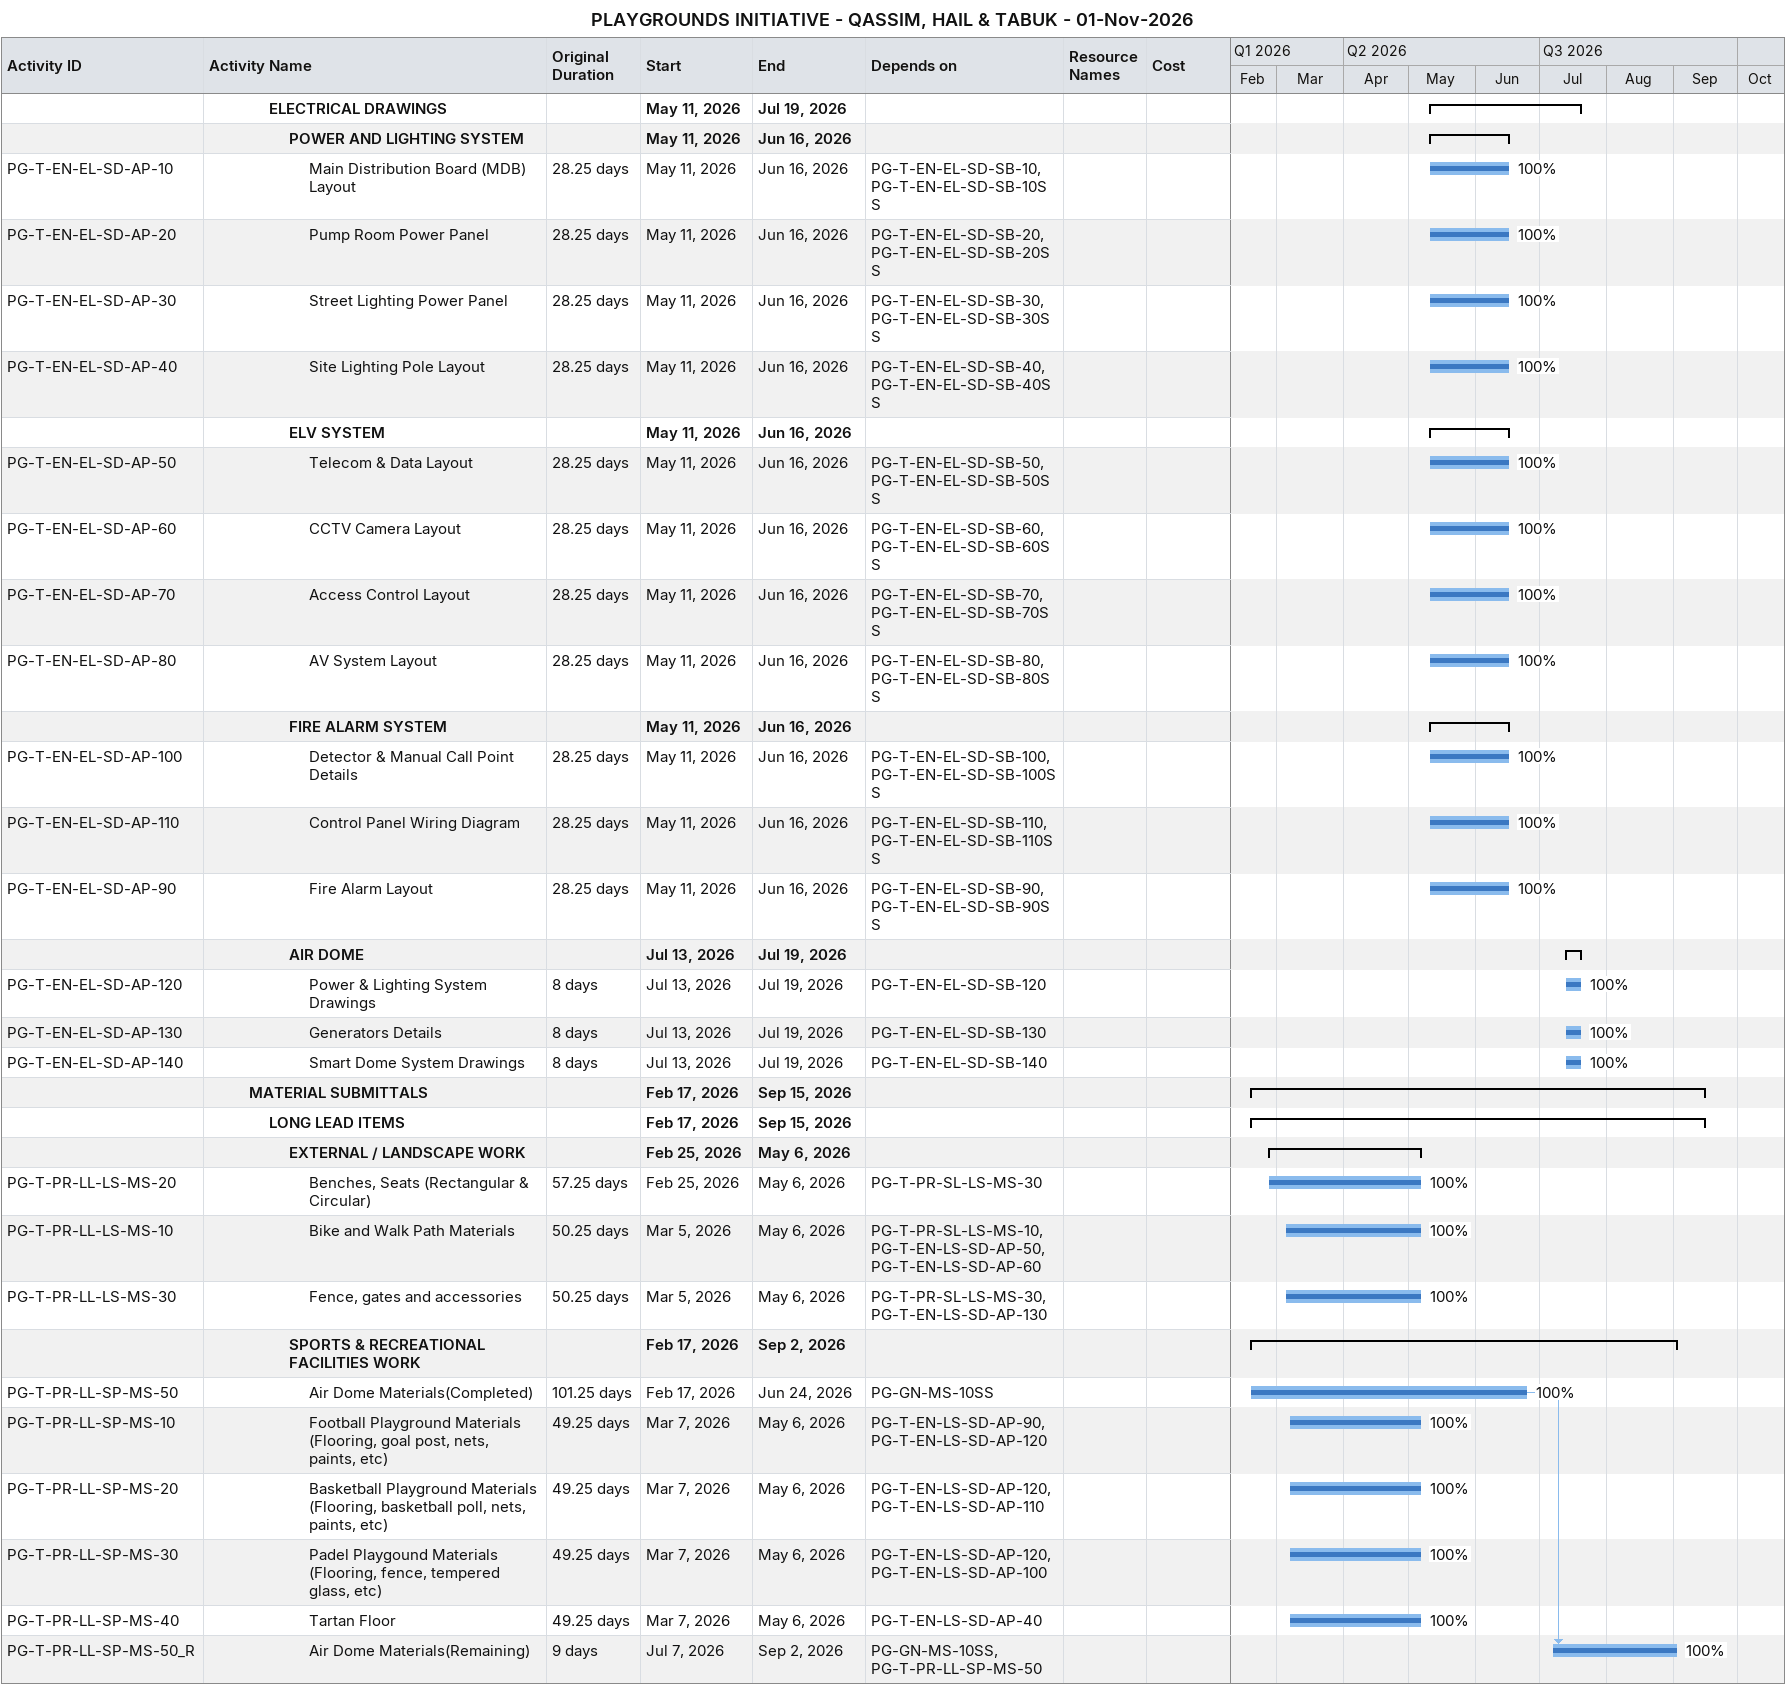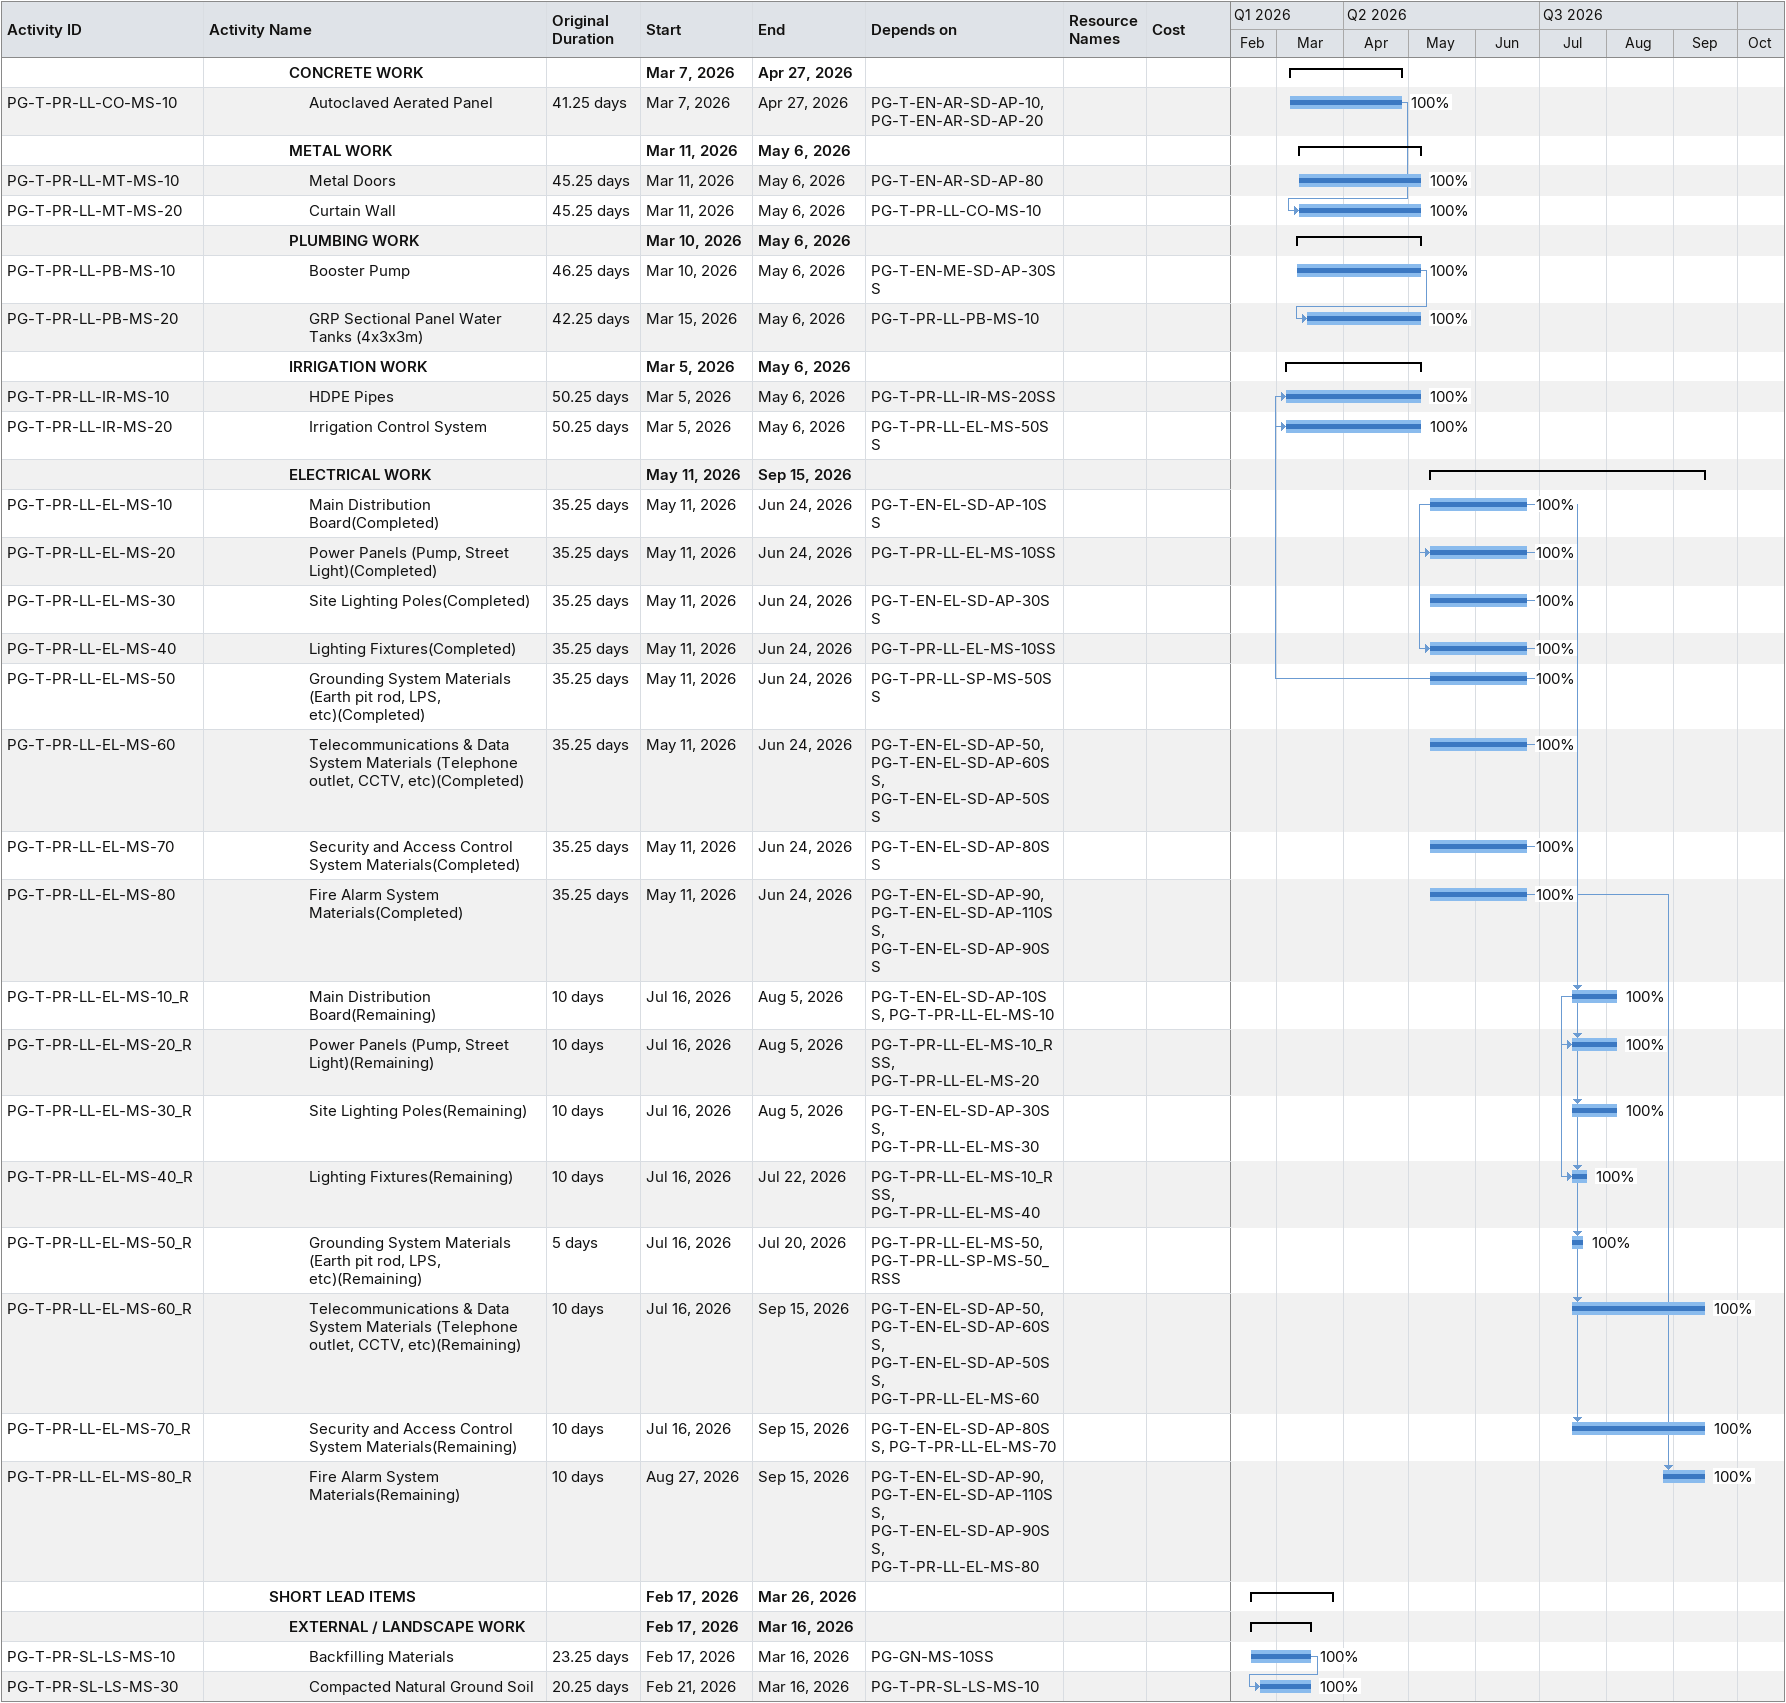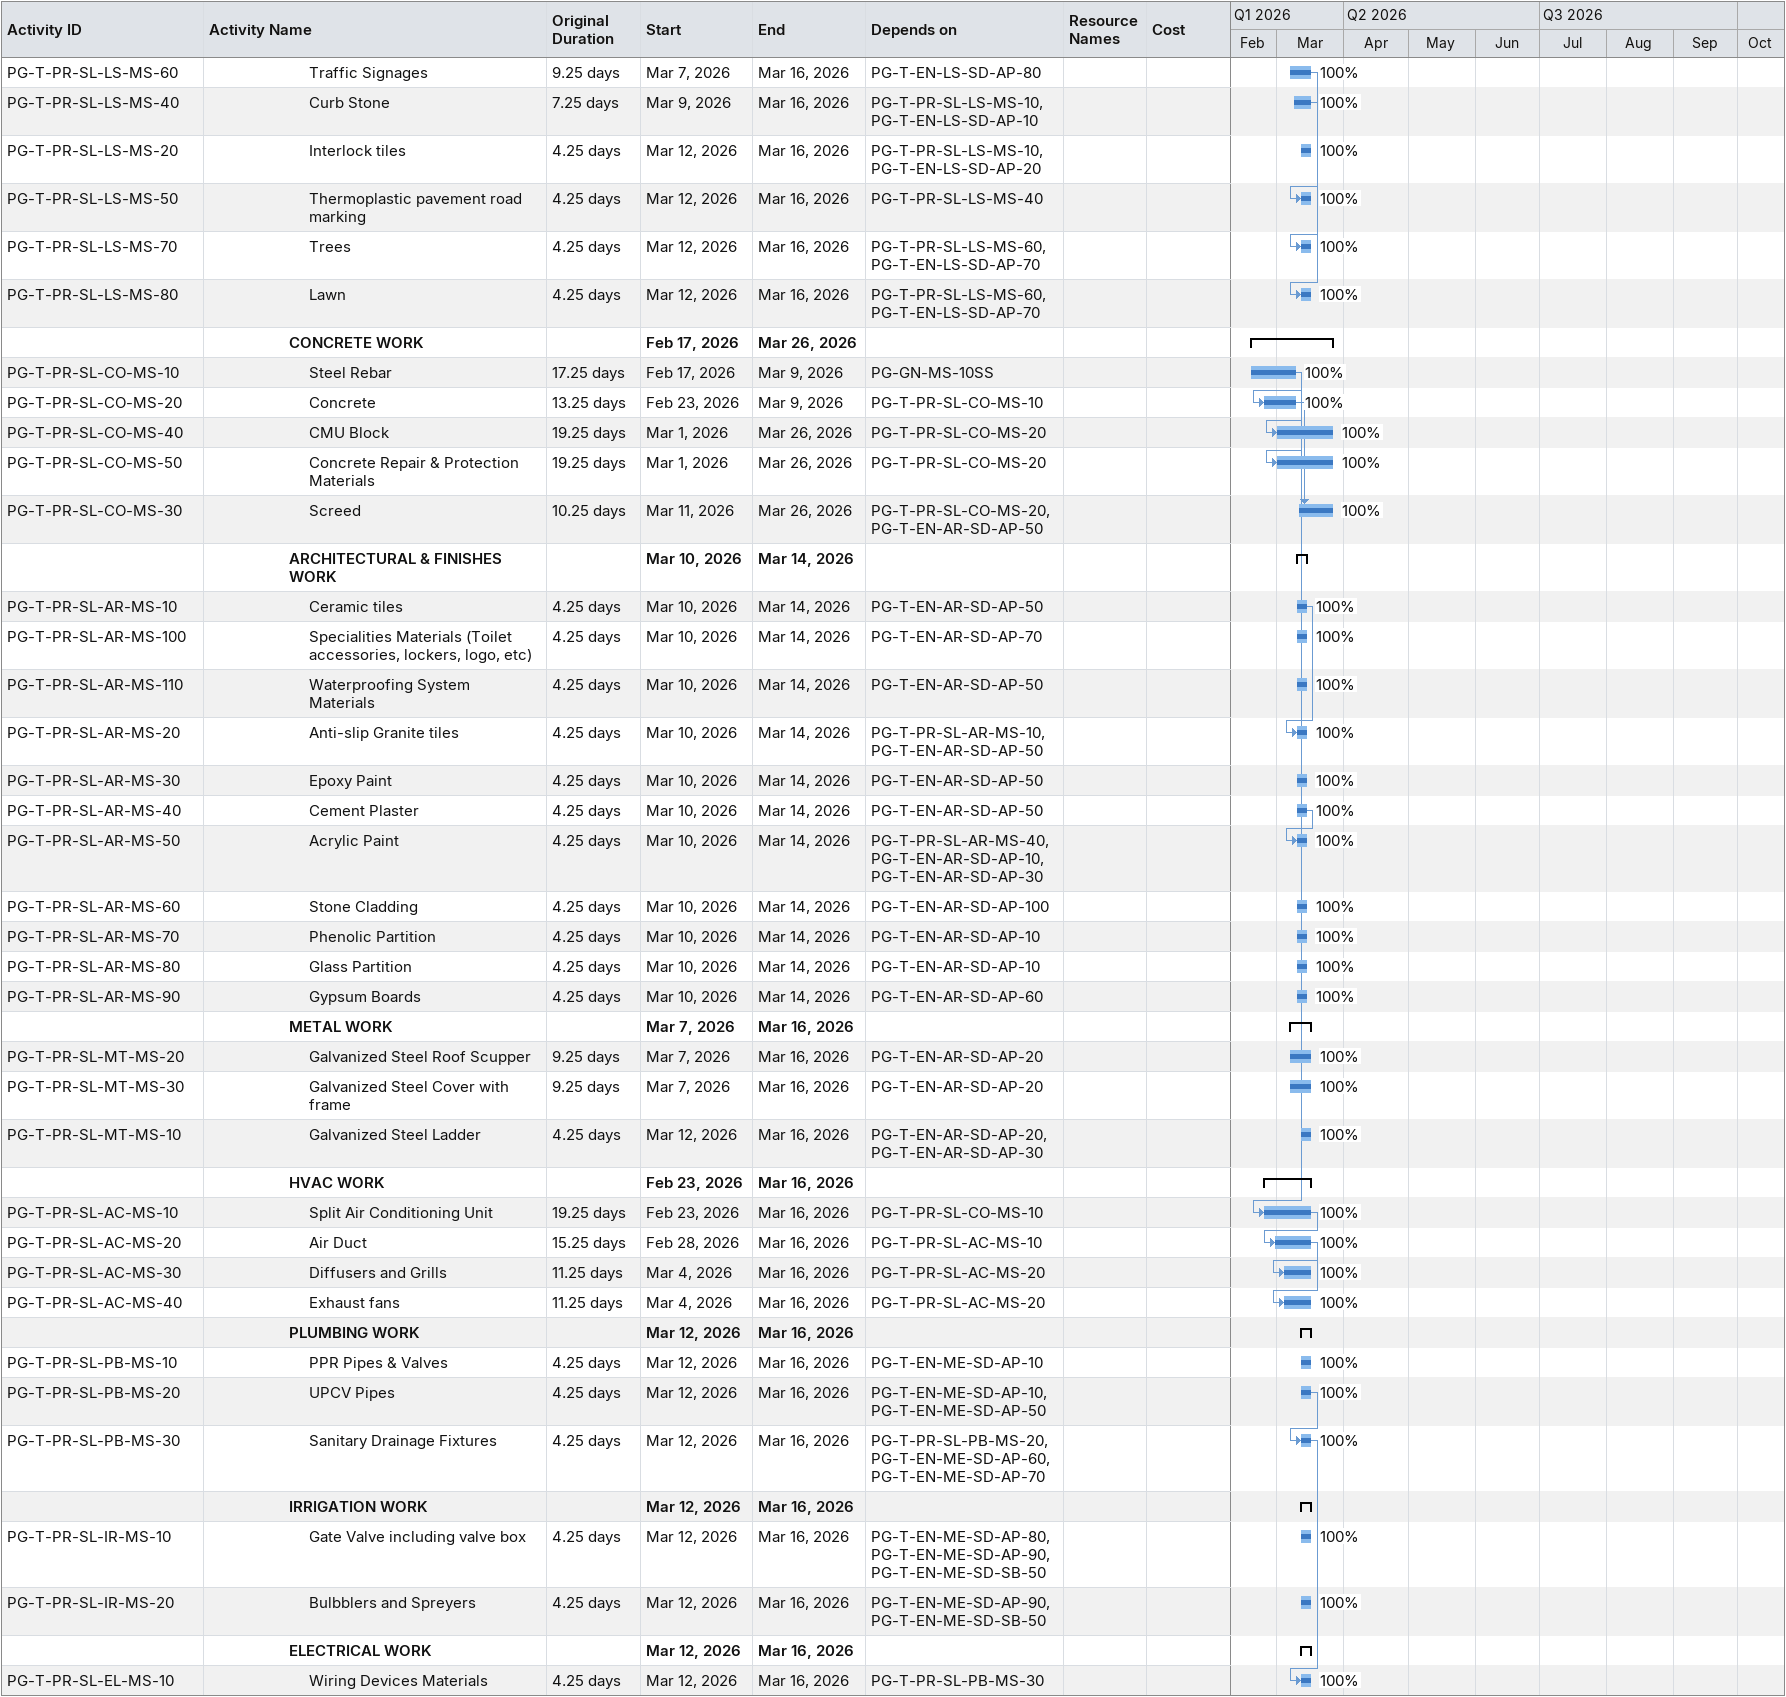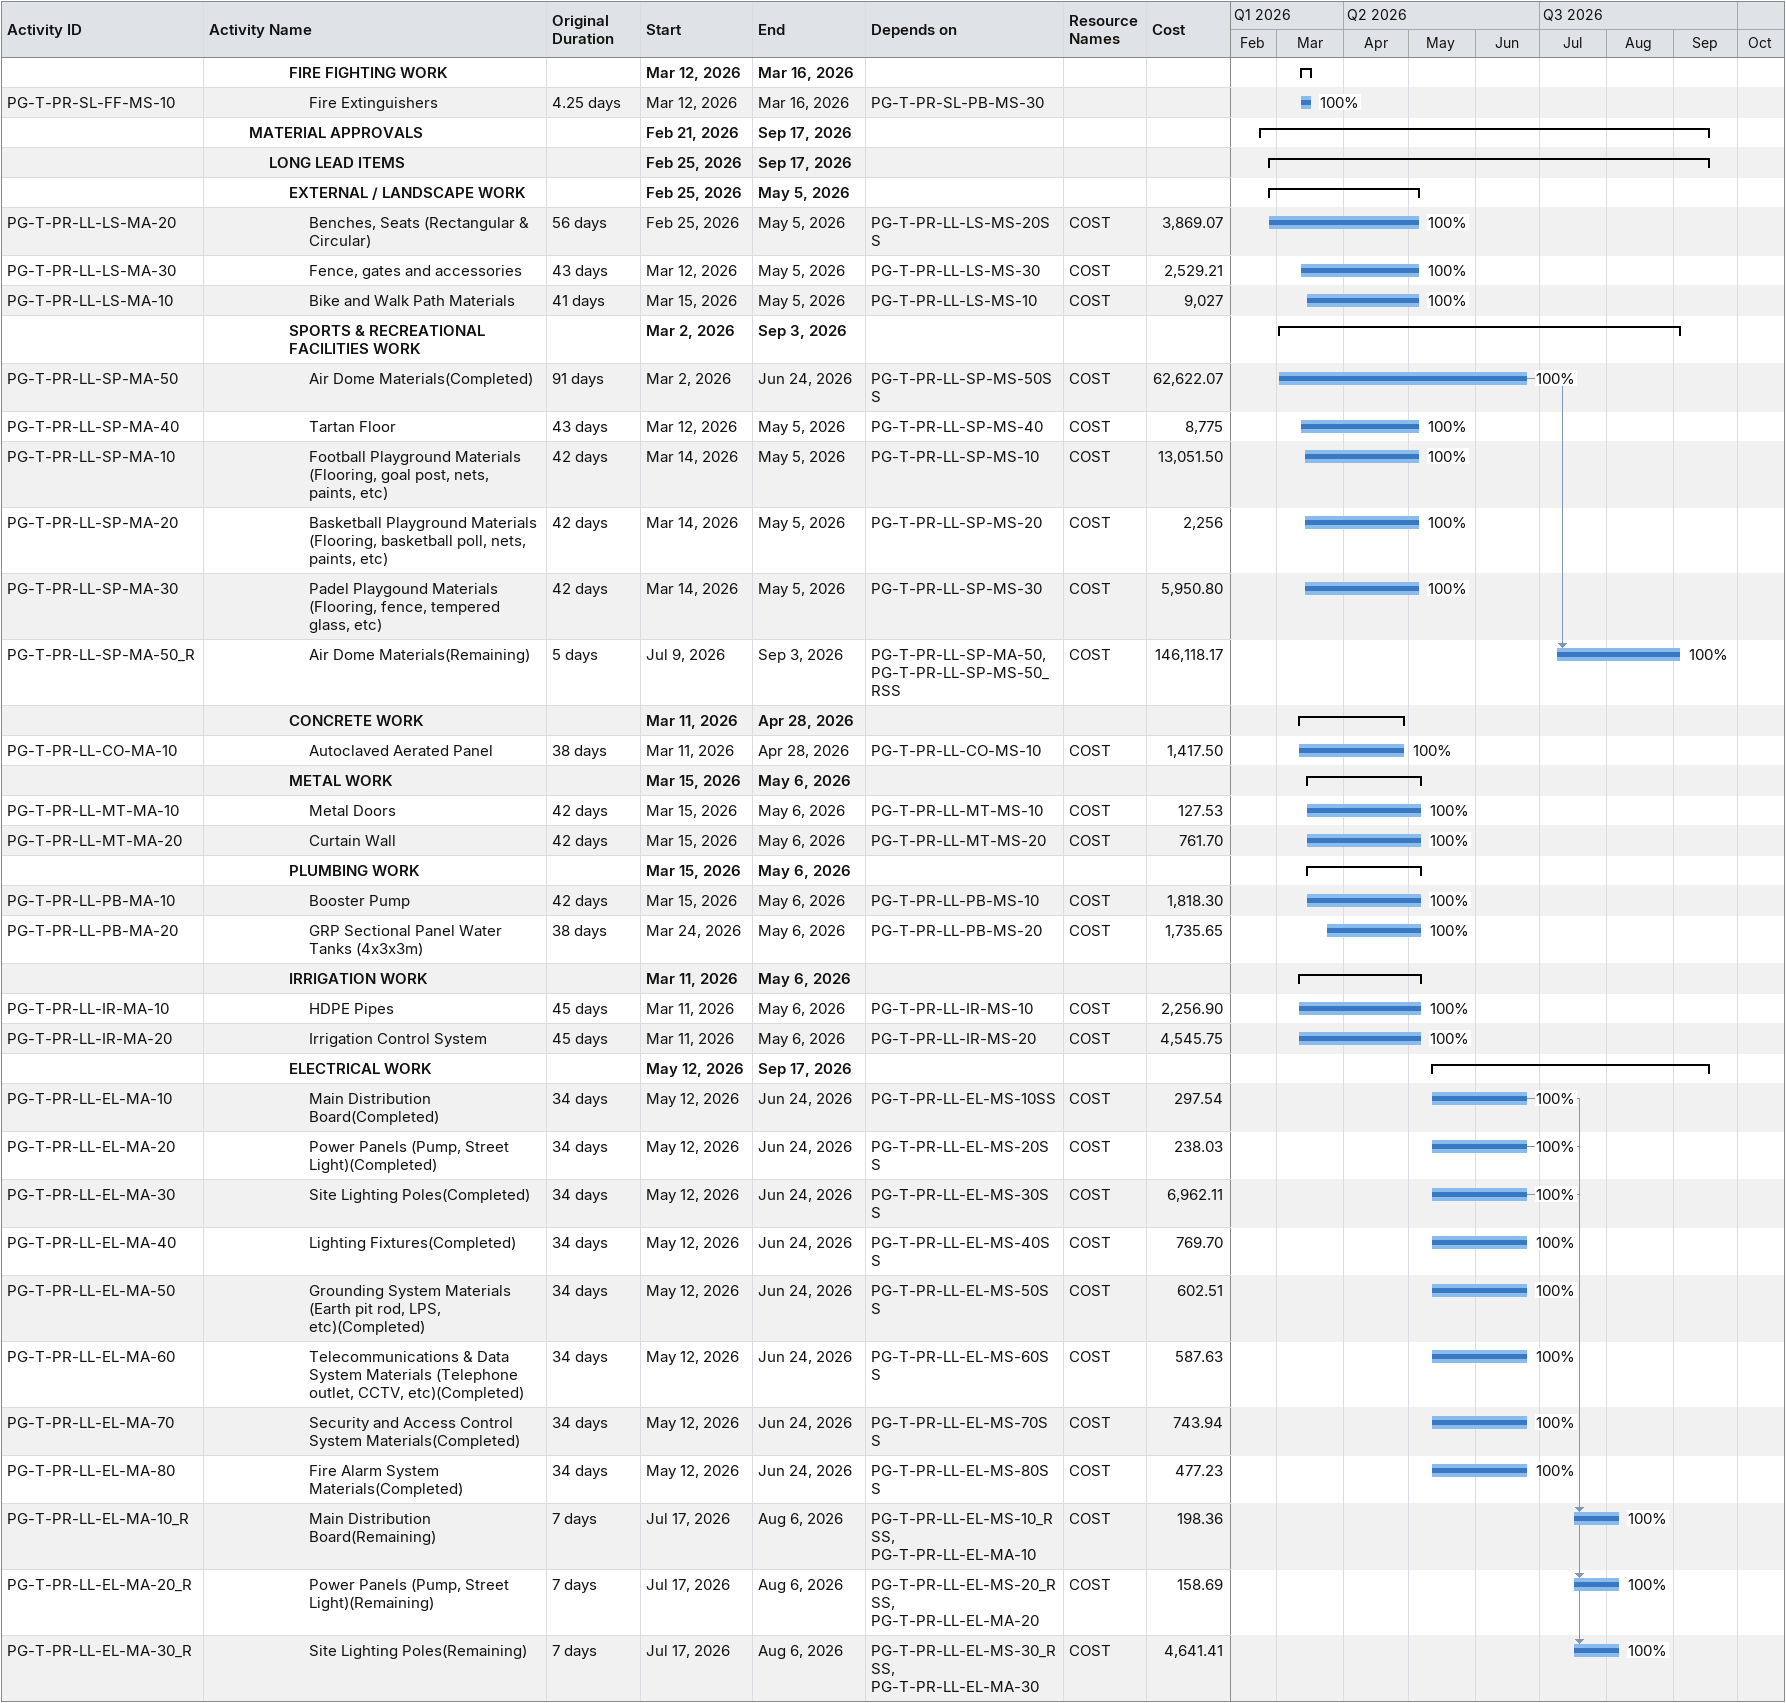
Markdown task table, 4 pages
PLAYGROUNDS INITIATIVE - QASSIM, HAIL & TABUK - 01-Nov-2026

| ID | Level | Task | Original duration | Start | Finish | Predecessors | Resources | % complete | Cost |
|---|---|---|---|---|---|---|---|---|---|
|  | 4 | **ELECTRICAL DRAWINGS** |  | 2026-05-11 | 2026-07-19 |  |  |  |  |
|  | 5 | **POWER AND LIGHTING SYSTEM** |  | 2026-05-11 | 2026-06-16 |  |  |  |  |
| PG-T-EN-EL-SD-AP-10 | 6 | Main Distribution Board (MDB) Layout | 28.25d | 2026-05-11 | 2026-06-16 | PG-T-EN-EL-SD-SB-10, PG-T-EN-EL-SD-SB-10SS |  | 100 |  |
| PG-T-EN-EL-SD-AP-20 | 6 | Pump Room Power Panel | 28.25d | 2026-05-11 | 2026-06-16 | PG-T-EN-EL-SD-SB-20, PG-T-EN-EL-SD-SB-20SS |  | 100 |  |
| PG-T-EN-EL-SD-AP-30 | 6 | Street Lighting Power Panel | 28.25d | 2026-05-11 | 2026-06-16 | PG-T-EN-EL-SD-SB-30, PG-T-EN-EL-SD-SB-30SS |  | 100 |  |
| PG-T-EN-EL-SD-AP-40 | 6 | Site Lighting Pole Layout | 28.25d | 2026-05-11 | 2026-06-16 | PG-T-EN-EL-SD-SB-40, PG-T-EN-EL-SD-SB-40SS |  | 100 |  |
|  | 5 | **ELV SYSTEM** |  | 2026-05-11 | 2026-06-16 |  |  |  |  |
| PG-T-EN-EL-SD-AP-50 | 6 | Telecom & Data Layout | 28.25d | 2026-05-11 | 2026-06-16 | PG-T-EN-EL-SD-SB-50, PG-T-EN-EL-SD-SB-50SS |  | 100 |  |
| PG-T-EN-EL-SD-AP-60 | 6 | CCTV Camera Layout | 28.25d | 2026-05-11 | 2026-06-16 | PG-T-EN-EL-SD-SB-60, PG-T-EN-EL-SD-SB-60SS |  | 100 |  |
| PG-T-EN-EL-SD-AP-70 | 6 | Access Control Layout | 28.25d | 2026-05-11 | 2026-06-16 | PG-T-EN-EL-SD-SB-70, PG-T-EN-EL-SD-SB-70SS |  | 100 |  |
| PG-T-EN-EL-SD-AP-80 | 6 | AV System Layout | 28.25d | 2026-05-11 | 2026-06-16 | PG-T-EN-EL-SD-SB-80, PG-T-EN-EL-SD-SB-80SS |  | 100 |  |
|  | 5 | **FIRE ALARM SYSTEM** |  | 2026-05-11 | 2026-06-16 |  |  |  |  |
| PG-T-EN-EL-SD-AP-100 | 6 | Detector & Manual Call Point Details | 28.25d | 2026-05-11 | 2026-06-16 | PG-T-EN-EL-SD-SB-100, PG-T-EN-EL-SD-SB-100SS |  | 100 |  |
| PG-T-EN-EL-SD-AP-110 | 6 | Control Panel Wiring Diagram | 28.25d | 2026-05-11 | 2026-06-16 | PG-T-EN-EL-SD-SB-110, PG-T-EN-EL-SD-SB-110SS |  | 100 |  |
| PG-T-EN-EL-SD-AP-90 | 6 | Fire Alarm Layout | 28.25d | 2026-05-11 | 2026-06-16 | PG-T-EN-EL-SD-SB-90, PG-T-EN-EL-SD-SB-90SS |  | 100 |  |
|  | 5 | **AIR DOME** |  | 2026-07-13 | 2026-07-19 |  |  |  |  |
| PG-T-EN-EL-SD-AP-120 | 6 | Power & Lighting System Drawings | 8d | 2026-07-13 | 2026-07-19 | PG-T-EN-EL-SD-SB-120 |  | 100 |  |
| PG-T-EN-EL-SD-AP-130 | 6 | Generators Details | 8d | 2026-07-13 | 2026-07-19 | PG-T-EN-EL-SD-SB-130 |  | 100 |  |
| PG-T-EN-EL-SD-AP-140 | 6 | Smart Dome System Drawings | 8d | 2026-07-13 | 2026-07-19 | PG-T-EN-EL-SD-SB-140 |  | 100 |  |
|  | 3 | **MATERIAL SUBMITTALS** |  | 2026-02-17 | 2026-09-15 |  |  |  |  |
|  | 4 | **LONG LEAD ITEMS** |  | 2026-02-17 | 2026-09-15 |  |  |  |  |
|  | 5 | **EXTERNAL / LANDSCAPE WORK** |  | 2026-02-25 | 2026-05-06 |  |  |  |  |
| PG-T-PR-LL-LS-MS-20 | 6 | Benches, Seats (Rectangular & Circular) | 57.25d | 2026-02-25 | 2026-05-06 | PG-T-PR-SL-LS-MS-30 |  | 100 |  |
| PG-T-PR-LL-LS-MS-10 | 6 | Bike and Walk Path Materials | 50.25d | 2026-03-05 | 2026-05-06 | PG-T-PR-SL-LS-MS-10, PG-T-EN-LS-SD-AP-50, PG-T-EN-LS-SD-AP-60 |  | 100 |  |
| PG-T-PR-LL-LS-MS-30 | 6 | Fence, gates and accessories | 50.25d | 2026-03-05 | 2026-05-06 | PG-T-PR-SL-LS-MS-30, PG-T-EN-LS-SD-AP-130 |  | 100 |  |
|  | 5 | **SPORTS & RECREATIONAL FACILITIES WORK** |  | 2026-02-17 | 2026-09-02 |  |  |  |  |
| PG-T-PR-LL-SP-MS-50 | 6 | Air Dome Materials(Completed) | 101.25d | 2026-02-17 | 2026-06-24 | PG-GN-MS-10SS |  | 100 |  |
| PG-T-PR-LL-SP-MS-10 | 6 | Football Playground Materials (Flooring, goal post, nets, paints, etc) | 49.25d | 2026-03-07 | 2026-05-06 | PG-T-EN-LS-SD-AP-90, PG-T-EN-LS-SD-AP-120 |  | 100 |  |
| PG-T-PR-LL-SP-MS-20 | 6 | Basketball Playground Materials (Flooring, basketball poll, nets, paints, etc) | 49.25d | 2026-03-07 | 2026-05-06 | PG-T-EN-LS-SD-AP-120, PG-T-EN-LS-SD-AP-110 |  | 100 |  |
| PG-T-PR-LL-SP-MS-30 | 6 | Padel Playgound Materials (Flooring, fence, tempered glass, etc) | 49.25d | 2026-03-07 | 2026-05-06 | PG-T-EN-LS-SD-AP-120, PG-T-EN-LS-SD-AP-100 |  | 100 |  |
| PG-T-PR-LL-SP-MS-40 | 6 | Tartan Floor | 49.25d | 2026-03-07 | 2026-05-06 | PG-T-EN-LS-SD-AP-40 |  | 100 |  |
| PG-T-PR-LL-SP-MS-50_R | 6 | Air Dome Materials(Remaining) | 9d | 2026-07-07 | 2026-09-02 | PG-GN-MS-10SS, PG-T-PR-LL-SP-MS-50 |  | 100 |  |
|  | 5 | **CONCRETE WORK** |  | 2026-03-07 | 2026-04-27 |  |  |  |  |
| PG-T-PR-LL-CO-MS-10 | 6 | Autoclaved Aerated Panel | 41.25d | 2026-03-07 | 2026-04-27 | PG-T-EN-AR-SD-AP-10, PG-T-EN-AR-SD-AP-20 |  | 100 |  |
|  | 5 | **METAL WORK** |  | 2026-03-11 | 2026-05-06 |  |  |  |  |
| PG-T-PR-LL-MT-MS-10 | 6 | Metal Doors | 45.25d | 2026-03-11 | 2026-05-06 | PG-T-EN-AR-SD-AP-80 |  | 100 |  |
| PG-T-PR-LL-MT-MS-20 | 6 | Curtain Wall | 45.25d | 2026-03-11 | 2026-05-06 | PG-T-PR-LL-CO-MS-10 |  | 100 |  |
|  | 5 | **PLUMBING WORK** |  | 2026-03-10 | 2026-05-06 |  |  |  |  |
| PG-T-PR-LL-PB-MS-10 | 6 | Booster Pump | 46.25d | 2026-03-10 | 2026-05-06 | PG-T-EN-ME-SD-AP-30SS |  | 100 |  |
| PG-T-PR-LL-PB-MS-20 | 6 | GRP Sectional Panel Water Tanks (4x3x3m) | 42.25d | 2026-03-15 | 2026-05-06 | PG-T-PR-LL-PB-MS-10 |  | 100 |  |
|  | 5 | **IRRIGATION WORK** |  | 2026-03-05 | 2026-05-06 |  |  |  |  |
| PG-T-PR-LL-IR-MS-10 | 6 | HDPE Pipes | 50.25d | 2026-03-05 | 2026-05-06 | PG-T-PR-LL-IR-MS-20SS |  | 100 |  |
| PG-T-PR-LL-IR-MS-20 | 6 | Irrigation Control System | 50.25d | 2026-03-05 | 2026-05-06 | PG-T-PR-LL-EL-MS-50SS |  | 100 |  |
|  | 5 | **ELECTRICAL WORK** |  | 2026-05-11 | 2026-09-15 |  |  |  |  |
| PG-T-PR-LL-EL-MS-10 | 6 | Main Distribution Board(Completed) | 35.25d | 2026-05-11 | 2026-06-24 | PG-T-EN-EL-SD-AP-10SS |  | 100 |  |
| PG-T-PR-LL-EL-MS-20 | 6 | Power Panels (Pump, Street Light)(Completed) | 35.25d | 2026-05-11 | 2026-06-24 | PG-T-PR-LL-EL-MS-10SS |  | 100 |  |
| PG-T-PR-LL-EL-MS-30 | 6 | Site Lighting Poles(Completed) | 35.25d | 2026-05-11 | 2026-06-24 | PG-T-EN-EL-SD-AP-30SS |  | 100 |  |
| PG-T-PR-LL-EL-MS-40 | 6 | Lighting Fixtures(Completed) | 35.25d | 2026-05-11 | 2026-06-24 | PG-T-PR-LL-EL-MS-10SS |  | 100 |  |
| PG-T-PR-LL-EL-MS-50 | 6 | Grounding System Materials (Earth pit rod, LPS, etc)(Completed) | 35.25d | 2026-05-11 | 2026-06-24 | PG-T-PR-LL-SP-MS-50SS |  | 100 |  |
| PG-T-PR-LL-EL-MS-60 | 6 | Telecommunications & Data System Materials (Telephone outlet, CCTV, etc)(Completed) | 35.25d | 2026-05-11 | 2026-06-24 | PG-T-EN-EL-SD-AP-50, PG-T-EN-EL-SD-AP-60SS, PG-T-EN-EL-SD-AP-50SS |  | 100 |  |
| PG-T-PR-LL-EL-MS-70 | 6 | Security and Access Control System Materials(Completed) | 35.25d | 2026-05-11 | 2026-06-24 | PG-T-EN-EL-SD-AP-80SS |  | 100 |  |
| PG-T-PR-LL-EL-MS-80 | 6 | Fire Alarm System Materials(Completed) | 35.25d | 2026-05-11 | 2026-06-24 | PG-T-EN-EL-SD-AP-90, PG-T-EN-EL-SD-AP-110SS, PG-T-EN-EL-SD-AP-90SS |  | 100 |  |
| PG-T-PR-LL-EL-MS-10_R | 6 | Main Distribution Board(Remaining) | 10d | 2026-07-16 | 2026-08-05 | PG-T-EN-EL-SD-AP-10SS, PG-T-PR-LL-EL-MS-10 |  | 100 |  |
| PG-T-PR-LL-EL-MS-20_R | 6 | Power Panels (Pump, Street Light)(Remaining) | 10d | 2026-07-16 | 2026-08-05 | PG-T-PR-LL-EL-MS-10_RSS, PG-T-PR-LL-EL-MS-20 |  | 100 |  |
| PG-T-PR-LL-EL-MS-30_R | 6 | Site Lighting Poles(Remaining) | 10d | 2026-07-16 | 2026-08-05 | PG-T-EN-EL-SD-AP-30SS, PG-T-PR-LL-EL-MS-30 |  | 100 |  |
| PG-T-PR-LL-EL-MS-40_R | 6 | Lighting Fixtures(Remaining) | 10d | 2026-07-16 | 2026-07-22 | PG-T-PR-LL-EL-MS-10_RSS, PG-T-PR-LL-EL-MS-40 |  | 100 |  |
| PG-T-PR-LL-EL-MS-50_R | 6 | Grounding System Materials (Earth pit rod, LPS, etc)(Remaining) | 5d | 2026-07-16 | 2026-07-20 | PG-T-PR-LL-EL-MS-50, PG-T-PR-LL-SP-MS-50_RSS |  | 100 |  |
| PG-T-PR-LL-EL-MS-60_R | 6 | Telecommunications & Data System Materials (Telephone outlet, CCTV, etc)(Remaining) | 10d | 2026-07-16 | 2026-09-15 | PG-T-EN-EL-SD-AP-50, PG-T-EN-EL-SD-AP-60SS, PG-T-EN-EL-SD-AP-50SS, PG-T-PR-LL-EL-MS-60 |  | 100 |  |
| PG-T-PR-LL-EL-MS-70_R | 6 | Security and Access Control System Materials(Remaining) | 10d | 2026-07-16 | 2026-09-15 | PG-T-EN-EL-SD-AP-80SS, PG-T-PR-LL-EL-MS-70 |  | 100 |  |
| PG-T-PR-LL-EL-MS-80_R | 6 | Fire Alarm System Materials(Remaining) | 10d | 2026-08-27 | 2026-09-15 | PG-T-EN-EL-SD-AP-90, PG-T-EN-EL-SD-AP-110SS, PG-T-EN-EL-SD-AP-90SS, PG-T-PR-LL-EL-MS-80 |  | 100 |  |
|  | 4 | **SHORT LEAD ITEMS** |  | 2026-02-17 | 2026-03-26 |  |  |  |  |
|  | 5 | **EXTERNAL / LANDSCAPE WORK** |  | 2026-02-17 | 2026-03-16 |  |  |  |  |
| PG-T-PR-SL-LS-MS-10 | 6 | Backfilling Materials | 23.25d | 2026-02-17 | 2026-03-16 | PG-GN-MS-10SS |  | 100 |  |
| PG-T-PR-SL-LS-MS-30 | 6 | Compacted Natural Ground Soil | 20.25d | 2026-02-21 | 2026-03-16 | PG-T-PR-SL-LS-MS-10 |  | 100 |  |
| PG-T-PR-SL-LS-MS-60 | 6 | Traffic Signages | 9.25d | 2026-03-07 | 2026-03-16 | PG-T-EN-LS-SD-AP-80 |  | 100 |  |
| PG-T-PR-SL-LS-MS-40 | 6 | Curb Stone | 7.25d | 2026-03-09 | 2026-03-16 | PG-T-PR-SL-LS-MS-10, PG-T-EN-LS-SD-AP-10 |  | 100 |  |
| PG-T-PR-SL-LS-MS-20 | 6 | Interlock tiles | 4.25d | 2026-03-12 | 2026-03-16 | PG-T-PR-SL-LS-MS-10, PG-T-EN-LS-SD-AP-20 |  | 100 |  |
| PG-T-PR-SL-LS-MS-50 | 6 | Thermoplastic pavement road marking | 4.25d | 2026-03-12 | 2026-03-16 | PG-T-PR-SL-LS-MS-40 |  | 100 |  |
| PG-T-PR-SL-LS-MS-70 | 6 | Trees | 4.25d | 2026-03-12 | 2026-03-16 | PG-T-PR-SL-LS-MS-60, PG-T-EN-LS-SD-AP-70 |  | 100 |  |
| PG-T-PR-SL-LS-MS-80 | 6 | Lawn | 4.25d | 2026-03-12 | 2026-03-16 | PG-T-PR-SL-LS-MS-60, PG-T-EN-LS-SD-AP-70 |  | 100 |  |
|  | 5 | **CONCRETE WORK** |  | 2026-02-17 | 2026-03-26 |  |  |  |  |
| PG-T-PR-SL-CO-MS-10 | 6 | Steel Rebar | 17.25d | 2026-02-17 | 2026-03-09 | PG-GN-MS-10SS |  | 100 |  |
| PG-T-PR-SL-CO-MS-20 | 6 | Concrete | 13.25d | 2026-02-23 | 2026-03-09 | PG-T-PR-SL-CO-MS-10 |  | 100 |  |
| PG-T-PR-SL-CO-MS-40 | 6 | CMU Block | 19.25d | 2026-03-01 | 2026-03-26 | PG-T-PR-SL-CO-MS-20 |  | 100 |  |
| PG-T-PR-SL-CO-MS-50 | 6 | Concrete Repair & Protection Materials | 19.25d | 2026-03-01 | 2026-03-26 | PG-T-PR-SL-CO-MS-20 |  | 100 |  |
| PG-T-PR-SL-CO-MS-30 | 6 | Screed | 10.25d | 2026-03-11 | 2026-03-26 | PG-T-PR-SL-CO-MS-20, PG-T-EN-AR-SD-AP-50 |  | 100 |  |
|  | 5 | **ARCHITECTURAL & FINISHES WORK** |  | 2026-03-10 | 2026-03-14 |  |  |  |  |
| PG-T-PR-SL-AR-MS-10 | 6 | Ceramic tiles | 4.25d | 2026-03-10 | 2026-03-14 | PG-T-EN-AR-SD-AP-50 |  | 100 |  |
| PG-T-PR-SL-AR-MS-100 | 6 | Specialities Materials (Toilet accessories, lockers, logo, etc) | 4.25d | 2026-03-10 | 2026-03-14 | PG-T-EN-AR-SD-AP-70 |  | 100 |  |
| PG-T-PR-SL-AR-MS-110 | 6 | Waterproofing System Materials | 4.25d | 2026-03-10 | 2026-03-14 | PG-T-EN-AR-SD-AP-50 |  | 100 |  |
| PG-T-PR-SL-AR-MS-20 | 6 | Anti-slip Granite tiles | 4.25d | 2026-03-10 | 2026-03-14 | PG-T-PR-SL-AR-MS-10, PG-T-EN-AR-SD-AP-50 |  | 100 |  |
| PG-T-PR-SL-AR-MS-30 | 6 | Epoxy Paint | 4.25d | 2026-03-10 | 2026-03-14 | PG-T-EN-AR-SD-AP-50 |  | 100 |  |
| PG-T-PR-SL-AR-MS-40 | 6 | Cement Plaster | 4.25d | 2026-03-10 | 2026-03-14 | PG-T-EN-AR-SD-AP-50 |  | 100 |  |
| PG-T-PR-SL-AR-MS-50 | 6 | Acrylic Paint | 4.25d | 2026-03-10 | 2026-03-14 | PG-T-PR-SL-AR-MS-40, PG-T-EN-AR-SD-AP-10, PG-T-EN-AR-SD-AP-30 |  | 100 |  |
| PG-T-PR-SL-AR-MS-60 | 6 | Stone Cladding | 4.25d | 2026-03-10 | 2026-03-14 | PG-T-EN-AR-SD-AP-100 |  | 100 |  |
| PG-T-PR-SL-AR-MS-70 | 6 | Phenolic Partition | 4.25d | 2026-03-10 | 2026-03-14 | PG-T-EN-AR-SD-AP-10 |  | 100 |  |
| PG-T-PR-SL-AR-MS-80 | 6 | Glass Partition | 4.25d | 2026-03-10 | 2026-03-14 | PG-T-EN-AR-SD-AP-10 |  | 100 |  |
| PG-T-PR-SL-AR-MS-90 | 6 | Gypsum Boards | 4.25d | 2026-03-10 | 2026-03-14 | PG-T-EN-AR-SD-AP-60 |  | 100 |  |
|  | 5 | **METAL WORK** |  | 2026-03-07 | 2026-03-16 |  |  |  |  |
| PG-T-PR-SL-MT-MS-20 | 6 | Galvanized Steel Roof Scupper | 9.25d | 2026-03-07 | 2026-03-16 | PG-T-EN-AR-SD-AP-20 |  | 100 |  |
| PG-T-PR-SL-MT-MS-30 | 6 | Galvanized Steel Cover with frame | 9.25d | 2026-03-07 | 2026-03-16 | PG-T-EN-AR-SD-AP-20 |  | 100 |  |
| PG-T-PR-SL-MT-MS-10 | 6 | Galvanized Steel Ladder | 4.25d | 2026-03-12 | 2026-03-16 | PG-T-EN-AR-SD-AP-20, PG-T-EN-AR-SD-AP-30 |  | 100 |  |
|  | 5 | **HVAC WORK** |  | 2026-02-23 | 2026-03-16 |  |  |  |  |
| PG-T-PR-SL-AC-MS-10 | 6 | Split Air Conditioning Unit | 19.25d | 2026-02-23 | 2026-03-16 | PG-T-PR-SL-CO-MS-10 |  | 100 |  |
| PG-T-PR-SL-AC-MS-20 | 6 | Air Duct | 15.25d | 2026-02-28 | 2026-03-16 | PG-T-PR-SL-AC-MS-10 |  | 100 |  |
| PG-T-PR-SL-AC-MS-30 | 6 | Diffusers and Grills | 11.25d | 2026-03-04 | 2026-03-16 | PG-T-PR-SL-AC-MS-20 |  | 100 |  |
| PG-T-PR-SL-AC-MS-40 | 6 | Exhaust fans | 11.25d | 2026-03-04 | 2026-03-16 | PG-T-PR-SL-AC-MS-20 |  | 100 |  |
|  | 5 | **PLUMBING WORK** |  | 2026-03-12 | 2026-03-16 |  |  |  |  |
| PG-T-PR-SL-PB-MS-10 | 6 | PPR Pipes & Valves | 4.25d | 2026-03-12 | 2026-03-16 | PG-T-EN-ME-SD-AP-10 |  | 100 |  |
| PG-T-PR-SL-PB-MS-20 | 6 | UPCV Pipes | 4.25d | 2026-03-12 | 2026-03-16 | PG-T-EN-ME-SD-AP-10, PG-T-EN-ME-SD-AP-50 |  | 100 |  |
| PG-T-PR-SL-PB-MS-30 | 6 | Sanitary Drainage Fixtures | 4.25d | 2026-03-12 | 2026-03-16 | PG-T-PR-SL-PB-MS-20, PG-T-EN-ME-SD-AP-60, PG-T-EN-ME-SD-AP-70 |  | 100 |  |
|  | 5 | **IRRIGATION WORK** |  | 2026-03-12 | 2026-03-16 |  |  |  |  |
| PG-T-PR-SL-IR-MS-10 | 6 | Gate Valve including valve box | 4.25d | 2026-03-12 | 2026-03-16 | PG-T-EN-ME-SD-AP-80, PG-T-EN-ME-SD-AP-90, PG-T-EN-ME-SD-SB-50 |  | 100 |  |
| PG-T-PR-SL-IR-MS-20 | 6 | Bulbblers and Spreyers | 4.25d | 2026-03-12 | 2026-03-16 | PG-T-EN-ME-SD-AP-90, PG-T-EN-ME-SD-SB-50 |  | 100 |  |
|  | 5 | **ELECTRICAL WORK** |  | 2026-03-12 | 2026-03-16 |  |  |  |  |
| PG-T-PR-SL-EL-MS-10 | 6 | Wiring Devices Materials | 4.25d | 2026-03-12 | 2026-03-16 | PG-T-PR-SL-PB-MS-30 |  | 100 |  |
|  | 5 | **FIRE FIGHTING WORK** |  | 2026-03-12 | 2026-03-16 |  |  |  |  |
| PG-T-PR-SL-FF-MS-10 | 6 | Fire Extinguishers | 4.25d | 2026-03-12 | 2026-03-16 | PG-T-PR-SL-PB-MS-30 |  | 100 |  |
|  | 3 | **MATERIAL APPROVALS** |  | 2026-02-21 | 2026-09-17 |  |  |  |  |
|  | 4 | **LONG LEAD ITEMS** |  | 2026-02-25 | 2026-09-17 |  |  |  |  |
|  | 5 | **EXTERNAL / LANDSCAPE WORK** |  | 2026-02-25 | 2026-05-05 |  |  |  |  |
| PG-T-PR-LL-LS-MA-20 | 6 | Benches, Seats (Rectangular & Circular) | 56d | 2026-02-25 | 2026-05-05 | PG-T-PR-LL-LS-MS-20SS | COST | 100 | 3869.07 |
| PG-T-PR-LL-LS-MA-30 | 6 | Fence, gates and accessories | 43d | 2026-03-12 | 2026-05-05 | PG-T-PR-LL-LS-MS-30 | COST | 100 | 2529.21 |
| PG-T-PR-LL-LS-MA-10 | 6 | Bike and Walk Path Materials | 41d | 2026-03-15 | 2026-05-05 | PG-T-PR-LL-LS-MS-10 | COST | 100 | 9027 |
|  | 5 | **SPORTS & RECREATIONAL FACILITIES WORK** |  | 2026-03-02 | 2026-09-03 |  |  |  |  |
| PG-T-PR-LL-SP-MA-50 | 6 | Air Dome Materials(Completed) | 91d | 2026-03-02 | 2026-06-24 | PG-T-PR-LL-SP-MS-50SS | COST | 100 | 62622.07 |
| PG-T-PR-LL-SP-MA-40 | 6 | Tartan Floor | 43d | 2026-03-12 | 2026-05-05 | PG-T-PR-LL-SP-MS-40 | COST | 100 | 8775 |
| PG-T-PR-LL-SP-MA-10 | 6 | Football Playground Materials (Flooring, goal post, nets, paints, etc) | 42d | 2026-03-14 | 2026-05-05 | PG-T-PR-LL-SP-MS-10 | COST | 100 | 13051.50 |
| PG-T-PR-LL-SP-MA-20 | 6 | Basketball Playground Materials (Flooring, basketball poll, nets, paints, etc) | 42d | 2026-03-14 | 2026-05-05 | PG-T-PR-LL-SP-MS-20 | COST | 100 | 2256 |
| PG-T-PR-LL-SP-MA-30 | 6 | Padel Playgound Materials (Flooring, fence, tempered glass, etc) | 42d | 2026-03-14 | 2026-05-05 | PG-T-PR-LL-SP-MS-30 | COST | 100 | 5950.80 |
| PG-T-PR-LL-SP-MA-50_R | 6 | Air Dome Materials(Remaining) | 5d | 2026-07-09 | 2026-09-03 | PG-T-PR-LL-SP-MA-50, PG-T-PR-LL-SP-MS-50_RSS | COST | 100 | 146118.17 |
|  | 5 | **CONCRETE WORK** |  | 2026-03-11 | 2026-04-28 |  |  |  |  |
| PG-T-PR-LL-CO-MA-10 | 6 | Autoclaved Aerated Panel | 38d | 2026-03-11 | 2026-04-28 | PG-T-PR-LL-CO-MS-10 | COST | 100 | 1417.50 |
|  | 5 | **METAL WORK** |  | 2026-03-15 | 2026-05-06 |  |  |  |  |
| PG-T-PR-LL-MT-MA-10 | 6 | Metal Doors | 42d | 2026-03-15 | 2026-05-06 | PG-T-PR-LL-MT-MS-10 | COST | 100 | 127.53 |
| PG-T-PR-LL-MT-MA-20 | 6 | Curtain Wall | 42d | 2026-03-15 | 2026-05-06 | PG-T-PR-LL-MT-MS-20 | COST | 100 | 761.70 |
|  | 5 | **PLUMBING WORK** |  | 2026-03-15 | 2026-05-06 |  |  |  |  |
| PG-T-PR-LL-PB-MA-10 | 6 | Booster Pump | 42d | 2026-03-15 | 2026-05-06 | PG-T-PR-LL-PB-MS-10 | COST | 100 | 1818.30 |
| PG-T-PR-LL-PB-MA-20 | 6 | GRP Sectional Panel Water Tanks (4x3x3m) | 38d | 2026-03-24 | 2026-05-06 | PG-T-PR-LL-PB-MS-20 | COST | 100 | 1735.65 |
|  | 5 | **IRRIGATION WORK** |  | 2026-03-11 | 2026-05-06 |  |  |  |  |
| PG-T-PR-LL-IR-MA-10 | 6 | HDPE Pipes | 45d | 2026-03-11 | 2026-05-06 | PG-T-PR-LL-IR-MS-10 | COST | 100 | 2256.90 |
| PG-T-PR-LL-IR-MA-20 | 6 | Irrigation Control System | 45d | 2026-03-11 | 2026-05-06 | PG-T-PR-LL-IR-MS-20 | COST | 100 | 4545.75 |
|  | 5 | **ELECTRICAL WORK** |  | 2026-05-12 | 2026-09-17 |  |  |  |  |
| PG-T-PR-LL-EL-MA-10 | 6 | Main Distribution Board(Completed) | 34d | 2026-05-12 | 2026-06-24 | PG-T-PR-LL-EL-MS-10SS | COST | 100 | 297.54 |
| PG-T-PR-LL-EL-MA-20 | 6 | Power Panels (Pump, Street Light)(Completed) | 34d | 2026-05-12 | 2026-06-24 | PG-T-PR-LL-EL-MS-20SS | COST | 100 | 238.03 |
| PG-T-PR-LL-EL-MA-30 | 6 | Site Lighting Poles(Completed) | 34d | 2026-05-12 | 2026-06-24 | PG-T-PR-LL-EL-MS-30SS | COST | 100 | 6962.11 |
| PG-T-PR-LL-EL-MA-40 | 6 | Lighting Fixtures(Completed) | 34d | 2026-05-12 | 2026-06-24 | PG-T-PR-LL-EL-MS-40SS | COST | 100 | 769.70 |
| PG-T-PR-LL-EL-MA-50 | 6 | Grounding System Materials (Earth pit rod, LPS, etc)(Completed) | 34d | 2026-05-12 | 2026-06-24 | PG-T-PR-LL-EL-MS-50SS | COST | 100 | 602.51 |
| PG-T-PR-LL-EL-MA-60 | 6 | Telecommunications & Data System Materials (Telephone outlet, CCTV, etc)(Completed) | 34d | 2026-05-12 | 2026-06-24 | PG-T-PR-LL-EL-MS-60SS | COST | 100 | 587.63 |
| PG-T-PR-LL-EL-MA-70 | 6 | Security and Access Control System Materials(Completed) | 34d | 2026-05-12 | 2026-06-24 | PG-T-PR-LL-EL-MS-70SS | COST | 100 | 743.94 |
| PG-T-PR-LL-EL-MA-80 | 6 | Fire Alarm System Materials(Completed) | 34d | 2026-05-12 | 2026-06-24 | PG-T-PR-LL-EL-MS-80SS | COST | 100 | 477.23 |
| PG-T-PR-LL-EL-MA-10_R | 6 | Main Distribution Board(Remaining) | 7d | 2026-07-17 | 2026-08-06 | PG-T-PR-LL-EL-MS-10_RSS, PG-T-PR-LL-EL-MA-10 | COST | 100 | 198.36 |
| PG-T-PR-LL-EL-MA-20_R | 6 | Power Panels (Pump, Street Light)(Remaining) | 7d | 2026-07-17 | 2026-08-06 | PG-T-PR-LL-EL-MS-20_RSS, PG-T-PR-LL-EL-MA-20 | COST | 100 | 158.69 |
| PG-T-PR-LL-EL-MA-30_R | 6 | Site Lighting Poles(Remaining) | 7d | 2026-07-17 | 2026-08-06 | PG-T-PR-LL-EL-MS-30_RSS, PG-T-PR-LL-EL-MA-30 | COST | 100 | 4641.41 |
